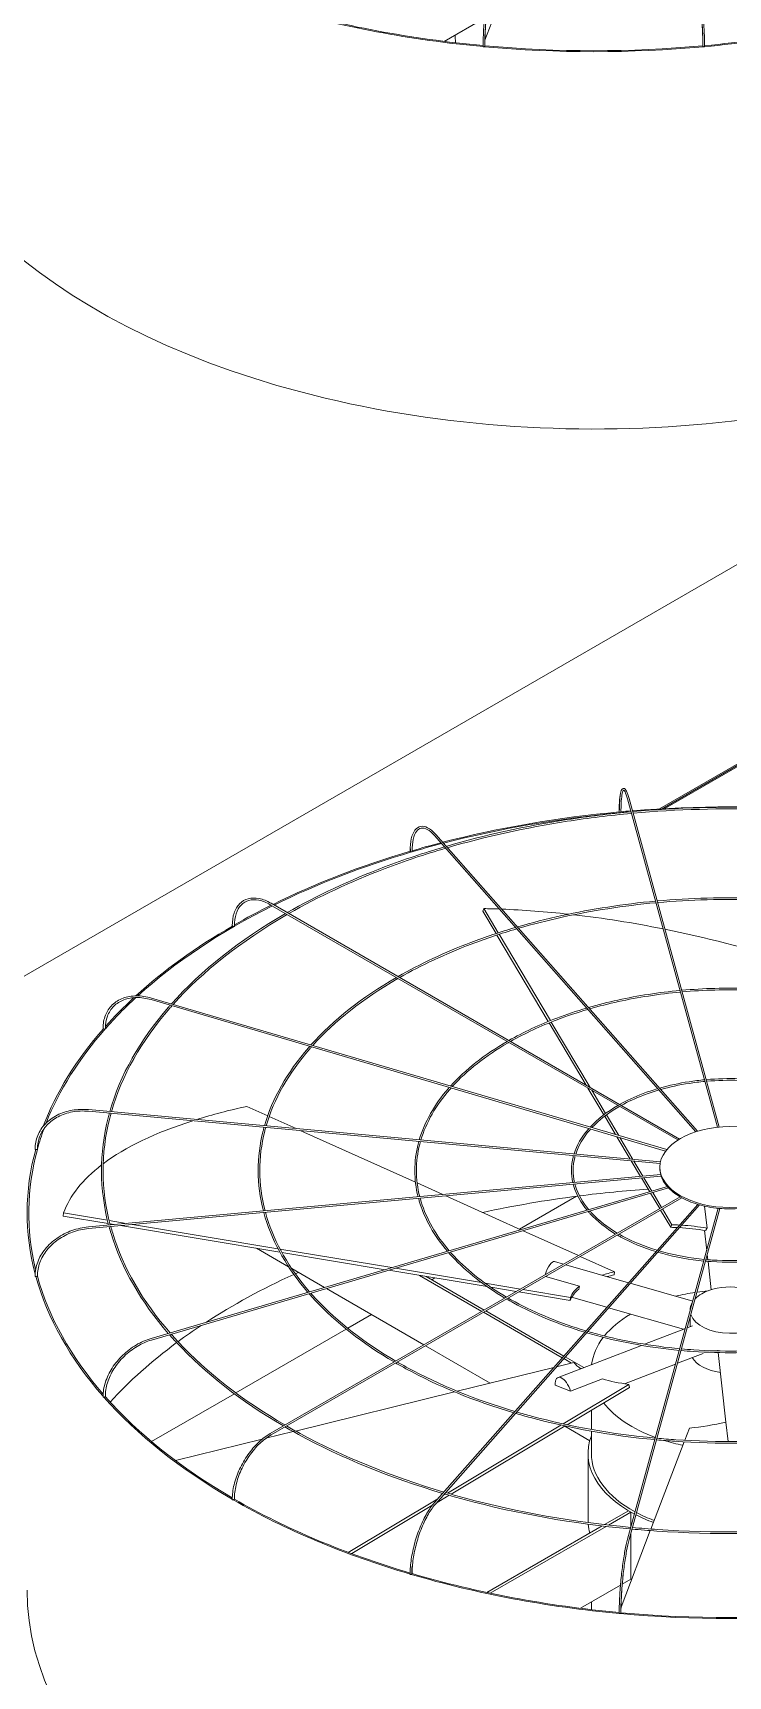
# Model space of a CAD drawing. Header units: millimetres. Extents: x -312439 to 477422, y -331570 to 212570.
# Drawn here: x 396746 to 397005, y 91738 to 92351 of the extents above; entities that cross this region are included whole.
import ezdxf

# ---------------------------------------------------------------- set-up
doc = ezdxf.new("R2010")
doc.units = ezdxf.units.MM

msp = doc.modelspace()

# ---------------------------------------------------------------- linework, layer by layer
at = {"color": 0, "linetype": 'Continuous', "lineweight": 0, "extrusion": (8.40036e-17, 0.816497, 0.57735)}
for p, q in [((397411.537, 92385.317), (396421.978, 91813.994)), ((396925.636, 92376.8), (396914.714, 92348.293)), ((396914.518, 92356.473), (396899.548, 92347.83)), ((396903.646, 92349.209), (396903.646, 92350.196)), ((396914.036, 92346.524), (396913.933, 92346.255)), ((397226.07, 92203.728), (396979.835, 92061.564)), ((397225.975, 92203.173), (396980.796, 92061.619)), ((396981.754, 92061.672), (397225.883, 92202.62)), ((397001.491, 91942.795), (396967.898, 92065.25)), ((397002.11, 91942.854), (396968.489, 92065.412)), ((396895.89, 92051.608), (396993.39, 91941.129)), ((396994.031, 91941.328), (396896.349, 92052.013)), ((396834.657, 92025.828), (396986.689, 91938.052)), ((396834.963, 92026.358), (396987.28, 91938.418)), ((396913.89, 92023.385), (396914.26, 92024.352)), ((396918.852, 92015.044), (396913.89, 92023.385)), ((396914.26, 92024.352), (396919.643, 92015.304)), ((396938.353, 91982.27), (396919.173, 92014.505)), ((396919.964, 92014.764), (396939.115, 91982.578)), ((396982.11, 91933.941), (396790.18, 91990.402)), ((396790.353, 91990.99), (396982.519, 91934.459)), ((396952.495, 91958.501), (396938.67, 91981.737)), ((396939.432, 91982.045), (396953.935, 91957.669)), ((396959.061, 91947.466), (396953.136, 91957.424)), ((396954.576, 91956.592), (396959.715, 91947.955)), ((396980.061, 91929.28), (396766.82, 91948.779)), ((396766.876, 91949.389), (396980.175, 91929.884)), ((396833.7, 91947.104), (396825.942, 91950.596)), ((396844.368, 91942.303), (396834.261, 91946.852)), ((396963.465, 91940.064), (396959.376, 91946.936)), ((396960.03, 91947.426), (396964.611, 91939.727)), ((396888.798, 91922.307), (396846.083, 91941.531)), ((396968.909, 91930.914), (396963.925, 91939.29)), ((396965.071, 91938.953), (396969.909, 91930.823)), ((396972.745, 91924.466), (396969.296, 91930.264)), ((396970.296, 91930.173), (396973.642, 91924.548)), ((396979.958, 91927.446), (396979.958, 91927.946)), ((396766.82, 91905.636), (396980.262, 91925.154)), ((396980.442, 91924.555), (396766.876, 91905.026)), ((396898.985, 91917.721), (396889.448, 91922.014)), ((396976.162, 91918.724), (396973.092, 91923.883)), ((396973.989, 91923.965), (396976.967, 91918.961)), ((396982.749, 91920.662), (396790.18, 91864.013)), ((396983.209, 91920.159), (396790.353, 91863.425)), ((396834.657, 91828.587), (396987.511, 91916.837)), ((396988.13, 91916.488), (396834.963, 91828.057)), ((396928.143, 91904.598), (396900.121, 91917.21)), ((396927.637, 91904.826), (396948.828, 91917.061)), ((396979.899, 91912.443), (396976.485, 91918.181)), ((396977.29, 91918.418), (396980.603, 91912.849)), ((396757.372, 91909.677), (396757.537, 91910.822)), ((396774.227, 91906.871), (396757.372, 91909.677)), ((396757.537, 91910.822), (396773.924, 91908.094)), ((396895.89, 91802.807), (396994.066, 91914.052)), ((396994.717, 91913.864), (396896.349, 91802.402)), ((397001.752, 91912.57), (396967.898, 91789.165)), ((397002.371, 91912.515), (396968.489, 91789.003)), ((396984.043, 91905.478), (396980.212, 91911.916)), ((396980.916, 91912.323), (396984.414, 91906.445)), ((396997.567, 91905.17), (396996.654, 91913.378)), ((396774.58, 91907.985), (396780.935, 91906.927)), ((396776.389, 91906.511), (396774.888, 91906.761)), ((396838.205, 91896.219), (396778.774, 91906.114)), ((396783.32, 91906.53), (396837.523, 91897.505)), ((396949.592, 91894.945), (396929.001, 91904.212)), ((396984.043, 91905.478), (396984.414, 91906.445)), ((396996.623, 91904.298), (396997.448, 91896.882)), ((396841.469, 91890.756), (396829.496, 91897.669)), ((396838.28, 91897.379), (396879.995, 91890.434)), ((396877.45, 91889.685), (396838.974, 91896.091)), ((396940.713, 91892.706), (396944.059, 91891.751)), ((396944.879, 91891.516), (396968.278, 91884.832)), ((396963.064, 91888.881), (396950.28, 91894.635)), ((396997.631, 91895.234), (396997.836, 91893.394)), ((396997.905, 91892.773), (396999.079, 91882.207)), ((396854.843, 91883.035), (396842.661, 91890.068)), ((396915.529, 91883.346), (396878.836, 91889.455)), ((396881.381, 91890.204), (396913.41, 91884.871)), ((396890.351, 91887.538), (396913.557, 91874.14)), ((396914.423, 91874.64), (396892.785, 91887.132)), ((396894.888, 91885.918), (396896.049, 91886.589)), ((396937.31, 91887.147), (396949.932, 91883.541)), ((396962.9, 91887.736), (396963.064, 91888.881)), ((396891.903, 91861.638), (396855.575, 91882.612)), ((396914.754, 91884.647), (396927.951, 91882.45)), ((396926.374, 91881.54), (396916.953, 91883.109)), ((396946.485, 91878.192), (396927.325, 91881.382)), ((396928.901, 91882.292), (396946.65, 91879.337)), ((396946.485, 91878.192), (396946.65, 91879.337)), ((396947.051, 91879.398), (396960.175, 91875.649)), ((396968.931, 91884.645), (396992.262, 91877.98)), ((396863.55, 91867.826), (396872.368, 91872.917)), ((396914.169, 91873.786), (396943.557, 91856.819)), ((396944.142, 91857.482), (396915.035, 91874.286)), ((396960.827, 91875.463), (396988.782, 91867.477)), ((396991.217, 91874.599), (396991.217, 91874.169)), ((396821.831, 91843.739), (396862.981, 91867.497)), ((396974.223, 91861.877), (396989.452, 91867.734)), ((396990.162, 91868.007), (396992.107, 91868.755)), ((396991.217, 91871.854), (396991.217, 91868.413)), ((396916.618, 91847.369), (396892.516, 91861.285)), ((396941.999, 91849.481), (396973.096, 91861.443)), ((396947.907, 91855.077), (396941.427, 91853.48)), ((396944.098, 91856.507), (396946.973, 91854.847)), ((396951.601, 91853.175), (396944.683, 91857.169)), ((396966.702, 91847.139), (396985.819, 91854.492)), ((396986.529, 91854.765), (396996.076, 91858.437)), ((397001.618, 91859.374), (397001.591, 91859.616)), ((397004.566, 91832.859), (397001.687, 91858.76)), ((396940.384, 91853.223), (396904.367, 91844.352)), ((396946.626, 91844.319), (396958.559, 91848.909)), ((396949.608, 91853.325), (396950.562, 91852.775)), ((396790.366, 91825.573), (396821.252, 91843.405)), ((396903.362, 91844.104), (396844.093, 91829.505)), ((396940.93, 91846.588), (396946.626, 91844.319)), ((396943.837, 91832.181), (396968.429, 91846.901)), ((396968.634, 91845.77), (396945.377, 91831.849)), ((396968.634, 91845.77), (396968.429, 91846.901)), ((396954.393, 91830.088), (396954.393, 91837.245)), ((396900.695, 91806.357), (396943.071, 91831.723)), ((396944.607, 91831.387), (396902.108, 91805.949)), ((396953.808, 91825.898), (396944.456, 91831.297)), ((396991.035, 91830.595), (396989.297, 91826.057)), ((397004.567, 91832.859), (397005.374, 91825.593)), ((396831.581, 91826.423), (396799.321, 91818.477)), ((396843.22, 91829.29), (396833.028, 91826.78)), ((396954.393, 91821.156), (396954.393, 91829.466)), ((396989.067, 91825.457), (396976.612, 91792.948)), ((396953.168, 91796.153), (396953.168, 91821.156)), ((396901.389, 91805.518), (396896.536, 91802.614)), ((396898.883, 91805.273), (396899.978, 91805.929)), ((396863.751, 91784.244), (396897.152, 91804.237)), ((396894.963, 91801.672), (396865.043, 91783.763)), ((396968.268, 91799.76), (396959.326, 91794.598)), ((396960.769, 91794.431), (396969.134, 91799.26)), ((396969.134, 91799.26), (396968.268, 91799.76)), ((396969.134, 91799.26), (396969.134, 91793.672)), ((396958.44, 91794.086), (396915.455, 91769.269)), ((396916.722, 91769), (396959.879, 91793.917)), ((396976.383, 91792.351), (396965.461, 91763.844)), ((396969.134, 91791.357), (396969.134, 91774.257)), ((396965.266, 91772.024), (396950.295, 91763.38)), ((396969.134, 91774.257), (396965.931, 91772.408)), ((396954.393, 91764.76), (396954.393, 91765.746)), ((396964.783, 91762.075), (396964.68, 91761.806))]:
    msp.add_line(p, q, dxfattribs=at)
at = {"color": 0, "linetype": 'Continuous', "lineweight": 0}
for centre, major_axis, ratio, start_param, end_param in [((396955.446, 92495.384), (-262.225, 0), 0.5773503, 1.0998851, 1.4125333), ((396955.446, 92495.384), (-261.613, 0), 0.5773503, 1.1000981, 1.4118355), ((396955.446, 92495.384), (-262.225, 0), 0.5773503, 1.7280308, 2.0415976), ((396955.446, 92495.384), (-261.613, 0), 0.5773503, 1.7289191, 2.0406845), ((396955.446, 92354.644), (262.225, 0), 0.5773503, 3.1415927, 5.4977871), ((396955.446, 92349.209), (51.8, 0), 0.5773503, 3.1415927, 3.2048035), ((396914.34, 92346.002), (-0.306, 0), 0.5773503, 0, 3.1415927), ((396955.446, 92495.384), (-262.225, 0), 0.5773503, 1.4139544, 1.727034), ((396914.388, 92346.176), (-0.306, -0.001), 0.5898153, 2.9827557, 3.1415927), ((396955.446, 92495.384), (-261.613, 0), 0.5773503, 1.41439, 1.726367), ((396996.287, 92346.176), (-0.306, 0.001), 0.5898153, 0, 0.1588369), ((396996.335, 92346.002), (-0.306, 0), 0.5773503, 0, 3.1415927), ((397006.193, 91910.935), (-262.225, 0), 0.5773503, 4.5737285, 4.8518651), ((397006.193, 91910.935), (-262.225, 0), 0.5773503, 4.8709744, 5.1337903), ((397006.193, 91910.935), (-261.613, 0), 0.5773503, 4.8702538, 5.1336735), ((396965.088, 92060.442), (0.306, 0), 0.5773503, 3.1415927, 3.7072911), ((396965.135, 92060.267), (0.306, 0.001), 0.5647458, 3.2969897, 4.867786), ((396965.135, 92060.267), (0.306, 0.001), 0.5647458, 4.867786, 6.2831853), ((397006.193, 91910.935), (-261.613, 0), 0.5773503, 4.8601846, 4.8693633), ((397006.193, 91910.935), (-262.225, 0), 0.5773503, 4.8542575, 4.8684283), ((397006.193, 91910.935), (-262.225, 0), 0.5773503, 5.1849758, 5.420347), ((397006.193, 91910.935), (-261.613, 0), 0.5773503, 5.183912, 5.4201653), ((396887.106, 92045.813), (0.306, 0), 0.5773503, 3.1415927, 4.134446), ((396887.245, 92045.656), (0.306, 0.003), 0.5659728, 3.6079382, 5.1787345), ((396887.245, 92045.656), (0.306, 0.003), 0.5659728, 5.1787345, 6.2831853), ((397006.193, 91910.935), (-261.613, 0), 0.5773503, 5.1364588, 5.1836819), ((397006.193, 91910.935), (-262.225, 0), 0.5773503, 5.1365691, 5.1818933), ((397006.193, 91910.935), (-261.613, 0), 0.5773503, 5.4234857, 5.718128), ((397006.193, 91910.935), (-262.225, 0), 0.5773503, 5.4236595, 5.4949761), ((397006.563, 91869.218), (-236.033, 90.421), 0.5343599, 5.2814302, 5.3074736), ((397006.563, 91869.218), (-236.033, 90.421), 0.5343599, 5.1688261, 5.2776752), ((397006.563, 91869.218), (-236.033, 90.421), 0.5343599, 5.0198116, 5.1604272), ((397006.193, 91910.935), (-262.225, 0), 0.5773503, 5.4989549, 5.7196003), ((396820.772, 92017.988), (0.306, 0), 0.5773503, 3.1415927, 4.450555), ((396820.988, 92017.863), (0.306, 0.004), 0.5683066, 3.9193388, 5.4901351), ((396820.988, 92017.863), (0.306, 0.004), 0.5683066, 5.4901351, 6.2831853), ((397006.563, 91869.218), (-236.033, 90.421), 0.5343599, 4.8289255, 5.0170065), ((397006.193, 91910.935), (-261.613, 0), 0.5773503, 5.7230202, 5.8115447), ((397006.193, 91910.935), (-262.225, 0), 0.5773503, 5.7247725, 5.8068149), ((397006.193, 91910.935), (-262.225, 0), 0.5773503, 5.8129334, 6.0685314), ((397006.193, 91910.935), (-261.613, 0), 0.5773503, 5.8119417, 6.0598961), ((396772.577, 91979.689), (0.306, 0), 0.5773503, 3.1415927, 4.7647143), ((396772.849, 91979.609), (0.306, 0.005), 0.5715189, 4.2314546, 5.8022509), ((396772.849, 91979.609), (0.306, 0.005), 0.5715189, 5.8022509, 6.2831853), ((397006.357, 91869.396), (-250.189, 35.961), 0.3284711, 5.5638228, 5.6785471), ((397006.193, 91910.935), (-261.613, 0), 0.5773503, 6.0736106, 6.1250005), ((397006.357, 91869.396), (-250.189, 35.961), 0.3284711, 5.6885713, 5.965771), ((397006.193, 91910.935), (-262.225, 0), 0.5773503, 6.126925, 6.4343205), ((397006.193, 91910.935), (-261.613, 0), 0.5773503, 6.1262297, 6.4235661), ((396747.239, 91934.667), (0.306, 0), 0.5773503, 3.1415927, 5.0788735), ((396747.541, 91934.639), (0.306, 0.006), 0.5752952, 4.5444916, 6.1152879), ((396747.541, 91934.639), (0.306, 0.006), 0.5752952, 6.1152879, 6.2831853), ((397006.357, 91869.396), (-250.189, 35.961), 0.3284711, 5.9728515, 6.2156373), ((397006.085, 91927.446), (-26.126, 0), 0.5773503, 0, 0.1535113), ((397006.085, 91927.446), (-26.126, 0), 0.5773503, 0.160648, 0.4676706), ((397006.193, 91769.695), (-261.613, 0), 0.5773503, 4.9315023, 5.0730373), ((397006.193, 91769.695), (-261.613, 0), 0.5773503, 4.8296672, 4.9289778), ((397006.085, 91927.446), (-26.126, 0), 0.5773503, 0.4748072, 0.7818298), ((397006.085, 91927.446), (-26.126, 0), 0.5773503, 0.7889665, 1.0959891), ((397006.085, 91927.446), (-26.126, 0), 0.5773503, 1.1031258, 1.4101484), ((397006.085, 91927.446), (-26.126, 0), 0.5773503, 1.417285, 1.7243076), ((397006.193, 91868.251), (-56.639, 21.698), 0.5343599, 5.2632147, 5.3074736), ((397006.563, 91869.218), (56.639, -21.698), 0.5343599, 2.113134, 2.1658809), ((397006.193, 91868.251), (-56.639, 21.698), 0.5343599, 5.0728277, 5.2488944), ((397006.563, 91869.218), (56.639, -21.698), 0.5343599, 1.92896, 2.0989228), ((396939.195, 91887.391), (1.518, 5.315), 0.3621096, 0, 1.5955332), ((396747.239, 91887.327), (0.306, 0), 0.5773503, 3.1415927, 5.3930328), ((397006.193, 91910.935), (-262.225, 0), 0.5773503, 0.15775, 0.4689102), ((396747.541, 91887.355), (0.306, 0.006), 0.5792658, 4.8585762, 6.2831853), ((397006.193, 91910.935), (-261.613, 0), 0.5773503, 0.1573017, 0.4645126), ((397006.193, 91769.695), (-261.613, 0), 0.5773503, 5.3840325, 5.5566031), ((397006.193, 91769.695), (-261.613, 0), 0.5773503, 5.3759613, 5.381266), ((397006.357, 91869.396), (-60.036, 8.629), 0.3284711, 5.5638228, 5.6832782), ((397006.193, 91868.251), (-60.036, 8.629), 0.3284711, 5.5638228, 5.6281345), ((397006.193, 91868.251), (-60.036, 8.629), 0.3284711, 5.9809914, 6.2156373), ((397006.357, 91869.396), (-60.036, 8.629), 0.3284711, 5.9787164, 6.2156373), ((397006.193, 91852.287), (-51.8, 0), 0.5773503, 4.9668384, 5.1151413), ((397006.193, 91874.599), (-14.976, 0), 0.5773503, 5.4977871, 5.7722245), ((397006.193, 91852.287), (-51.8, 0), 0.5773503, 4.8725497, 4.9536635), ((397006.193, 91874.599), (-14.976, 0), 0.5773503, 3.6916997, 5.4977871), ((397006.193, 91852.287), (-51.8, 0), 0.5773503, 5.5125312, 5.8454489), ((397006.193, 91874.599), (-14.976, 0), 0.5773503, 5.9253681, 6.3268432), ((397006.193, 91874.599), (-14.976, 0), 0.5773503, 0.1968015, 2.9056449), ((397006.193, 91769.695), (-261.613, 0), 0.5773503, 5.5668053, 5.6187776), ((397006.193, 91769.695), (-261.613, 0), 0.5773503, 5.6218563, 5.7966666), ((397006.193, 91852.287), (-51.8, 0), 0.5773503, 5.864801, 6.2160224), ((397005.987, 91869.383), (-59.674, -10.853), 0.3443205, 0.1772511, 0.3142745), ((397006.193, 91859.691), (-14.976, 0), 0.5773503, 0.3310244, 1.3226651), ((396943.984, 91844.322), (-1.984, 5.159), 0.4527097, 4.5393785, 7.2340672), ((397005.987, 91869.383), (-59.674, -10.853), 0.3443205, 0.5921448, 0.8290657), ((396772.577, 91842.305), (0.306, 0), 0.5773503, 3.1415927, 5.7071921), ((397006.193, 91910.935), (-262.225, 0), 0.5773503, 0.4717795, 0.7837457), ((396772.849, 91842.385), (0.306, 0.005), 0.5830421, 5.1737369, 6.2831853), ((397006.193, 91910.935), (-261.613, 0), 0.5773503, 0.4715588, 0.781436), ((397006.193, 91852.287), (-51.8, 0), 0.5773503, 0.4237953, 1.0021877), ((397005.823, 91869.191), (-56.425, -22.248), 0.5660586, 1.0925617, 1.3294826), ((397006.193, 91821.156), (-53.025, 0), 0.5773503, 6.0678252, 7.1147249), ((397006.193, 91852.287), (-51.8, 0), 0.5773503, 1.0153625, 1.0203014), ((397006.193, 91852.287), (-51.8, 0), 0.5773503, 1.0757224, 1.2236785), ((397006.193, 91821.156), (51.8, 0), 0.5773503, 3.1415927, 3.9574848), ((396820.772, 91804.007), (0.306, 0), 0.5773503, 3.1415927, 6.0213513), ((397006.193, 91910.935), (-262.225, 0), 0.5773503, 0.7858257, 1.0981183), ((396820.988, 91804.132), (0.306, 0.004), 0.5862544, 5.4898935, 6.2831853), ((397006.193, 91910.935), (-261.613, 0), 0.5773503, 0.7858227, 1.096892), ((397006.193, 91821.156), (51.8, 0), 0.5773503, 3.9720631, 4.1329788), ((397006.193, 91796.153), (53.025, 0), 0.5773503, 3.1415927, 3.1671433), ((397006.193, 91796.153), (53.025, 0), 0.5773503, 3.1875095, 3.2970925), ((397006.193, 91821.156), (-53.025, 0), 0.5773503, 0.8456372, 1.0001122), ((396887.106, 91776.181), (-0.306, 0), 0.5773503, 0, 3.1415927), ((397006.193, 91910.935), (-262.225, 0), 0.5773503, 1.0998851, 1.4125333), ((396887.245, 91776.339), (-0.306, -0.003), 0.5885883, 2.6652649, 3.1415927), ((397006.193, 91910.935), (-261.613, 0), 0.5773503, 1.1000981, 1.4118355), ((397006.193, 91770.195), (262.225, 0), 0.5773503, 3.1415927, 5.4977871), ((397006.193, 91796.153), (53.025, 0), 0.5773503, 3.9385413, 3.9453811), ((397006.193, 91764.76), (51.8, 0), 0.5773503, 3.1415927, 3.2048035), ((396965.088, 91761.553), (-0.306, 0), 0.5773503, 0, 3.1415927), ((397006.193, 91910.935), (-262.225, 0), 0.5773503, 1.4139544, 1.727034), ((396965.135, 91761.727), (-0.306, -0.001), 0.5898153, 2.9827557, 3.1415927), ((397006.193, 91910.935), (-261.613, 0), 0.5773503, 1.41439, 1.726367)]:
    msp.add_ellipse(centre, major_axis=major_axis, ratio=ratio, start_param=start_param, end_param=end_param, dxfattribs=at)
msp.add_ellipse((397006.085, 91927.946), major_axis=(26.126, 0), ratio=0.5773503, dxfattribs=at)
for points, knots in [([(396914.034, 92346.002), (396914.034, 92347.705), (396914.086, 92349.595), (396914.287, 92353.566), (396914.437, 92355.646), (396914.82, 92359.795), (396915.053, 92361.862), (396915.581, 92365.785), (396915.875, 92367.64), (396916.496, 92370.956), (396916.823, 92372.417), (396917.151, 92373.614)], [4.712389, 4.712389, 4.712389, 4.712389, 5.0265482, 5.0265482, 5.3407075, 5.3407075, 5.6548668, 5.6548668, 5.969026, 5.969026, 6.2831853, 6.2831853, 6.2831853, 6.2831853]), ([(396917.741, 92373.452), (396917.423, 92372.292), (396917.103, 92370.861), (396916.493, 92367.596), (396916.202, 92365.758), (396915.681, 92361.87), (396915.452, 92359.819), (396915.076, 92355.709), (396914.93, 92353.651), (396914.737, 92349.733), (396914.69, 92347.874), (396914.694, 92346.198), (396914.694, 92346.188), (396914.695, 92346.177)], [0, 0, 0, 0, 0.3152669, 0.3152669, 0.6325349, 0.6325349, 0.949803, 0.949803, 1.267071, 1.267071, 1.584339, 1.584339, 1.5863402, 1.5863402, 1.5863402, 1.5863402]), ([(396992.934, 92373.452), (396993.252, 92372.292), (396993.572, 92370.861), (396994.182, 92367.596), (396994.473, 92365.758), (396994.994, 92361.87), (396995.223, 92359.819), (396995.599, 92355.709), (396995.745, 92353.651), (396995.938, 92349.733), (396995.985, 92347.874), (396995.981, 92346.198), (396995.981, 92346.188), (396995.98, 92346.177)], [6.2831853, 6.2831853, 6.2831853, 6.2831853, 6.5984522, 6.5984522, 6.9157202, 6.9157202, 7.2329883, 7.2329883, 7.5502563, 7.5502563, 7.8675244, 7.8675244, 7.8695255, 7.8695255, 7.8695255, 7.8695255]), ([(396996.641, 92346.002), (396996.641, 92347.705), (396996.589, 92349.595), (396996.388, 92353.566), (396996.238, 92355.646), (396995.855, 92359.795), (396995.622, 92361.862), (396995.094, 92365.785), (396994.8, 92367.64), (396994.179, 92370.956), (396993.853, 92372.417), (396993.524, 92373.614)], [4.712389, 4.712389, 4.712389, 4.712389, 5.0265482, 5.0265482, 5.3407075, 5.3407075, 5.6548668, 5.6548668, 5.969026, 5.969026, 6.2831853, 6.2831853, 6.2831853, 6.2831853]), ([(396914.647, 92346.002), (396914.647, 92347.693), (396914.698, 92349.573), (396914.899, 92353.526), (396915.048, 92355.598), (396915.363, 92359.013), (396915.505, 92360.36), (396915.662, 92361.675)], [4.71238898, 4.71238898, 4.71238898, 4.71238898, 5.02654825, 5.02654825, 5.34070751, 5.34070751, 5.54584713, 5.54584713, 5.54584713, 5.54584713]), ([(396996.028, 92346.002), (396996.028, 92347.693), (396995.977, 92349.573), (396995.777, 92353.526), (396995.627, 92355.598), (396995.312, 92359.013), (396995.17, 92360.36), (396995.013, 92361.675)], [4.71238898, 4.71238898, 4.71238898, 4.71238898, 5.02654825, 5.02654825, 5.34070751, 5.34070751, 5.54584713, 5.54584713, 5.54584713, 5.54584713]), ([(396964.781, 92060.442), (396964.781, 92062.145), (396964.833, 92063.662), (396965.036, 92066.181), (396965.185, 92067.18), (396965.587, 92068.602), (396965.812, 92069.117), (396966.598, 92069.233), (396966.846, 92069.085), (396967.397, 92068.5), (396967.705, 92067.845), (396968.184, 92066.463), (396968.337, 92065.966), (396968.489, 92065.412)], [4.712389, 4.712389, 4.712389, 4.712389, 5.0265482, 5.0265482, 5.3407075, 5.3407075, 5.6548668, 5.6548668, 5.8236028, 5.8236028, 6.1377621, 6.1377621, 6.2831853, 6.2831853, 6.2831853, 6.2831853]), ([(396965.163, 92066.578), (396965.154, 92066.517), (396965.145, 92066.455), (396964.993, 92065.368), (396964.899, 92064.065), (396964.836, 92061.827), (396964.827, 92061.067), (396964.829, 92060.267)], [1.10131175, 1.10131175, 1.10131175, 1.10131175, 1.12076762, 1.12076762, 1.43803566, 1.43803566, 1.5863026, 1.5863026, 1.5863026, 1.5863026]), ([(396967.898, 92065.25), (396967.58, 92066.41), (396967.26, 92067.301), (396966.704, 92068.382), (396966.455, 92068.532), (396966.428, 92068.532), (396966.224, 92068.383), (396965.871, 92067.219), (396965.727, 92066.369), (396965.516, 92064.125), (396965.454, 92062.695), (396965.441, 92060.807), (396965.441, 92060.54), (396965.442, 92060.268)], [0, 0, 0, 0, 0.3152669, 0.3152669, 0.6094726, 0.6094726, 0.9267406, 0.9267406, 1.2208373, 1.2208373, 1.5356304, 1.5356304, 1.5863402, 1.5863402, 1.5863402, 1.5863402]), ([(397042.342, 92060.531), (397034.847, 92061.209), (397027.295, 92061.677), (397003.068, 92062.493), (396986.31, 92062.022), (396969.827, 92060.531)], [5.342386, 5.342386, 5.342386, 5.342386, 5.43953692, 5.43953692, 5.65318828, 5.65318828, 5.65318828, 5.65318828]), ([(396969.208, 92060.475), (396961.201, 92059.738), (396953.26, 92058.761), (396929.833, 92055.135), (396914.672, 92051.787), (396900.265, 92047.576)], [5.65586592, 5.65586592, 5.65586592, 5.65586592, 5.75969853, 5.75969853, 5.96646224, 5.96646224, 5.96646224, 5.96646224]), ([(396969.372, 92059.875), (396961.295, 92059.134), (396953.286, 92058.148), (396929.964, 92054.53), (396914.968, 92051.222), (396900.713, 92047.069)], [5.65539644, 5.65539644, 5.65539644, 5.65539644, 5.76029586, 5.76029586, 5.96514032, 5.96514032, 5.96514032, 5.96514032]), ([(397042.177, 92059.931), (397034.659, 92060.609), (397027.084, 92061.075), (397002.965, 92061.874), (396986.343, 92061.406), (396969.992, 92059.931)], [5.34285963, 5.34285963, 5.34285963, 5.34285963, 5.44045758, 5.44045758, 5.65271466, 5.65271466, 5.65271466, 5.65271466]), ([(396886.8, 92045.813), (396886.8, 92047.528), (396886.951, 92049.077), (396887.547, 92051.703), (396887.992, 92052.781), (396889.173, 92054.366), (396889.922, 92054.872), (396891.562, 92055.157), (396892.421, 92054.983), (396894.235, 92054.063), (396895.199, 92053.277), (396896.223, 92052.154), (396896.286, 92052.084), (396896.349, 92052.013)], [4.712389, 4.712389, 4.712389, 4.712389, 5.0265482, 5.0265482, 5.3407075, 5.3407075, 5.6548668, 5.6548668, 5.9484515, 5.9484515, 6.2626108, 6.2626108, 6.2831853, 6.2831853, 6.2831853, 6.2831853]), ([(396895.89, 92051.608), (396894.976, 92052.643), (396894.068, 92053.409), (396892.385, 92054.331), (396891.619, 92054.488), (396890.278, 92054.253), (396889.68, 92053.859), (396888.653, 92052.46), (396888.237, 92051.455), (396887.685, 92048.952), (396887.545, 92047.461), (396887.551, 92045.754), (396887.551, 92045.706), (396887.552, 92045.658)], [0, 0, 0, 0, 0.3146448, 0.3146448, 0.6289116, 0.6289116, 0.9461796, 0.9461796, 1.2634477, 1.2634477, 1.5772832, 1.5772832, 1.5863402, 1.5863402, 1.5863402, 1.5863402]), ([(396899.616, 92047.386), (396891.943, 92045.125), (396884.485, 92042.62), (396864.253, 92034.932), (396852.076, 92029.224), (396840.998, 92022.874)], [5.96956861, 5.96956861, 5.96956861, 5.96956861, 6.07987049, 6.07987049, 6.27966483, 6.27966483, 6.27966483, 6.27966483]), ([(396900.063, 92046.879), (396892.29, 92044.596), (396884.739, 92042.063), (396864.588, 92034.402), (396852.562, 92028.773), (396841.612, 92022.519)], [5.96825255, 5.96825255, 5.96825255, 5.96825255, 6.08012371, 6.08012371, 6.27780239, 6.27780239, 6.27780239, 6.27780239]), ([(396886.948, 92046.668), (396886.943, 92046.463), (396886.939, 92046.257), (396886.938, 92045.917), (396886.938, 92045.786), (396886.939, 92045.655)], [7.805980691, 7.805980691, 7.805980691, 7.805980691, 7.845140151, 7.845140151, 7.869416781, 7.869416781, 7.869416781, 7.869416781]), ([(396820.465, 92017.988), (396820.465, 92019.713), (396820.702, 92021.308), (396821.635, 92024.087), (396822.334, 92025.271), (396824.132, 92027.091), (396825.231, 92027.727), (396827.699, 92028.379), (396829.065, 92028.396), (396831.93, 92027.827), (396833.429, 92027.239), (396834.937, 92026.373), (396834.95, 92026.366), (396834.963, 92026.358)], [0, 0, 0, 0, 0.3141593, 0.3141593, 0.6283185, 0.6283185, 0.9411039, 0.9411039, 1.2538555, 1.2538555, 1.5680148, 1.5680148, 1.5707963, 1.5707963, 1.5707963, 1.5707963]), ([(396834.657, 92025.828), (396833.219, 92026.658), (396831.788, 92027.218), (396829.088, 92027.753), (396827.822, 92027.728), (396825.57, 92027.115), (396824.584, 92026.527), (396822.961, 92024.834), (396822.325, 92023.725), (396821.48, 92021.078), (396821.272, 92019.54), (396821.294, 92017.867)], [4.712389, 4.712389, 4.712389, 4.712389, 5.029657, 5.029657, 5.3469251, 5.3469251, 5.6641931, 5.6641931, 5.9814611, 5.9814611, 6.2987292, 6.2987292, 6.2987292, 6.2987292]), ([(396978.351, 92027.147), (396972.365, 92026.595), (396966.429, 92025.864), (396948.913, 92023.154), (396937.575, 92020.655), (396926.798, 92017.511)], [5.65618024, 5.65618024, 5.65618024, 5.65618024, 5.75959703, 5.75959703, 5.96555925, 5.96555925, 5.96555925, 5.96555925]), ([(396978.515, 92026.547), (396972.459, 92025.991), (396966.454, 92025.251), (396949.044, 92022.549), (396937.872, 92020.089), (396927.246, 92017.004)], [5.6555551, 5.6555551, 5.6555551, 5.6555551, 5.760393, 5.760393, 5.9637948, 5.9637948, 5.9637948, 5.9637948]), ([(397033.199, 92027.203), (397027.615, 92027.707), (397021.99, 92028.054), (397003.872, 92028.666), (396991.318, 92028.316), (396978.97, 92027.203)], [5.34296141, 5.34296141, 5.34296141, 5.34296141, 5.43938168, 5.43938168, 5.65261288, 5.65261288, 5.65261288, 5.65261288]), ([(397033.034, 92026.603), (397027.427, 92027.106), (397021.778, 92027.453), (397003.769, 92028.048), (396991.351, 92027.7), (396979.135, 92026.603)], [5.34359392, 5.34359392, 5.34359392, 5.34359392, 5.44060854, 5.44060854, 5.65198037, 5.65198037, 5.65198037, 5.65198037]), ([(396926.149, 92017.321), (396920.398, 92015.627), (396914.809, 92013.749), (396899.688, 92008.004), (396890.598, 92003.748), (396882.322, 91999.015)], [5.96969757, 5.96969757, 5.96969757, 5.96969757, 6.07982614, 6.07982614, 6.27841616, 6.27841616, 6.27841616, 6.27841616]), ([(396926.596, 92016.814), (396920.746, 92015.098), (396915.063, 92013.192), (396900.024, 92007.474), (396891.085, 92003.298), (396882.936, 91998.661)], [5.96794353, 5.96794353, 5.96794353, 5.96794353, 6.08016355, 6.08016355, 6.27592849, 6.27592849, 6.27592849, 6.27592849]), ([(396772.27, 91979.689), (396772.27, 91981.422), (396772.57, 91983.072), (396773.745, 91986.041), (396774.622, 91987.36), (396776.863, 91989.527), (396778.226, 91990.375), (396781.297, 91991.516), (396783.004, 91991.81), (396786.593, 91991.823), (396788.474, 91991.542), (396790.353, 91990.99)], [4.712389, 4.712389, 4.712389, 4.712389, 5.0265482, 5.0265482, 5.3407075, 5.3407075, 5.6548668, 5.6548668, 5.969026, 5.969026, 6.2831853, 6.2831853, 6.2831853, 6.2831853]), ([(396790.18, 91990.402), (396788.364, 91990.936), (396786.551, 91991.203), (396783.117, 91991.18), (396781.495, 91990.89), (396778.603, 91989.79), (396777.332, 91988.98), (396775.258, 91986.922), (396774.453, 91985.673), (396773.388, 91982.85), (396773.128, 91981.276), (396773.156, 91979.614)], [0, 0, 0, 0, 0.317268, 0.317268, 0.6345361, 0.6345361, 0.9518041, 0.9518041, 1.2690722, 1.2690722, 1.5863402, 1.5863402, 1.5863402, 1.5863402]), ([(396987.49, 91993.83), (396983.527, 91993.463), (396979.597, 91992.979), (396967.99, 91991.185), (396960.473, 91989.532), (396953.323, 91987.455)], [5.65683386, 5.65683386, 5.65683386, 5.65683386, 5.75939254, 5.75939254, 5.96383461, 5.96383461, 5.96383461, 5.96383461]), ([(396987.655, 91993.23), (396983.622, 91992.859), (396979.622, 91992.366), (396968.121, 91990.579), (396960.77, 91988.967), (396953.771, 91986.948)], [5.65589869, 5.65589869, 5.65589869, 5.65589869, 5.76058509, 5.76058509, 5.96118261, 5.96118261, 5.96118261, 5.96118261]), ([(397024.059, 91993.887), (397020.386, 91994.215), (397016.685, 91994.443), (397004.676, 91994.851), (396996.325, 91994.621), (396988.11, 91993.887)], [5.34408303, 5.34408303, 5.34408303, 5.34408303, 5.43906993, 5.43906993, 5.65149126, 5.65149126, 5.65149126, 5.65149126]), ([(397023.895, 91993.286), (397020.198, 91993.615), (397016.473, 91993.841), (397004.573, 91994.232), (396996.358, 91994.005), (396988.275, 91993.286)], [5.34503474, 5.34503474, 5.34503474, 5.34503474, 5.44090812, 5.44090812, 5.65053954, 5.65053954, 5.65053954, 5.65053954]), ([(396797.32, 91988.301), (396797.095, 91988.046), (396796.871, 91987.791), (396786.031, 91975.321), (396778.633, 91962.167), (396774.798, 91948.665)], [0.31387846, 0.31387846, 0.31387846, 0.31387846, 0.32022171, 0.32022171, 0.6228537, 0.6228537, 0.6228537, 0.6228537]), ([(396797.969, 91988.11), (396797.697, 91987.803), (396797.426, 91987.495), (396786.594, 91975.049), (396779.241, 91961.993), (396775.419, 91948.608)], [0.31209175, 0.31209175, 0.31209175, 0.31209175, 0.31977769, 0.31977769, 0.62202139, 0.62202139, 0.62202139, 0.62202139]), ([(396952.673, 91987.266), (396948.849, 91986.138), (396945.131, 91984.888), (396935.121, 91981.086), (396929.113, 91978.281), (396923.636, 91975.163)], [5.97003164, 5.97003164, 5.97003164, 5.97003164, 6.07973571, 6.07973571, 6.27604568, 6.27604568, 6.27604568, 6.27604568]), ([(396953.121, 91986.759), (396949.196, 91985.609), (396945.385, 91984.331), (396935.456, 91980.555), (396929.601, 91977.83), (396924.251, 91974.808)], [5.96740299, 5.96740299, 5.96740299, 5.96740299, 6.08024114, 6.08024114, 6.27230164, 6.27230164, 6.27230164, 6.27230164]), ([(396849.386, 91972.985), (396849.21, 91972.785), (396849.034, 91972.585), (396840.94, 91963.273), (396835.405, 91953.461), (396832.509, 91943.387)], [0.31368489, 0.31368489, 0.31368489, 0.31368489, 0.32029533, 0.32029533, 0.62093354, 0.62093354, 0.62093354, 0.62093354]), ([(396850.035, 91972.794), (396849.811, 91972.542), (396849.589, 91972.29), (396841.504, 91963.001), (396836.012, 91953.288), (396833.13, 91943.33)], [0.31130083, 0.31130083, 0.31130083, 0.31130083, 0.31970361, 0.31970361, 0.61980435, 0.61980435, 0.61980435, 0.61980435]), ([(396996.63, 91960.513), (396994.69, 91960.331), (396992.765, 91960.093), (396987.068, 91959.215), (396983.371, 91958.409), (396979.848, 91957.399)], [5.65878241, 5.65878241, 5.65878241, 5.65878241, 5.75876753, 5.75876753, 5.95869527, 5.95869527, 5.95869527, 5.95869527]), ([(396996.795, 91959.913), (396994.784, 91959.727), (396992.791, 91959.48), (396987.199, 91958.61), (396983.668, 91957.844), (396980.297, 91956.89)], [5.65692719, 5.65692719, 5.65692719, 5.65692719, 5.76114351, 5.76114351, 5.95335964, 5.95335964, 5.95335964, 5.95335964]), ([(397014.919, 91960.569), (397013.156, 91960.724), (397011.381, 91960.832), (397005.48, 91961.035), (397001.333, 91960.926), (396997.25, 91960.569)], [5.34742678, 5.34742678, 5.34742678, 5.34742678, 5.43812478, 5.43812478, 5.64814751, 5.64814751, 5.64814751, 5.64814751]), ([(397014.755, 91959.969), (397012.968, 91960.123), (397011.169, 91960.23), (397005.377, 91960.417), (397001.365, 91960.31), (396997.415, 91959.969)], [5.34934775, 5.34934775, 5.34934775, 5.34934775, 5.44178794, 5.44178794, 5.64622654, 5.64622654, 5.64622654, 5.64622654]), ([(396901.444, 91957.671), (396901.319, 91957.53), (396901.195, 91957.388), (396895.847, 91951.233), (396892.172, 91944.76), (396890.218, 91938.11)], [0.31344956, 0.31344956, 0.31344956, 0.31344956, 0.32044212, 0.32044212, 0.61727915, 0.61727915, 0.61727915, 0.61727915]), ([(396902.093, 91957.48), (396901.921, 91957.286), (396901.75, 91957.093), (396896.41, 91950.961), (396892.78, 91944.587), (396890.839, 91938.053)], [0.30986952, 0.30986952, 0.30986952, 0.30986952, 0.31955549, 0.31955549, 0.6155298, 0.6155298, 0.6155298, 0.6155298]), ([(396979.198, 91957.21), (396977.3, 91956.649), (396975.453, 91956.028), (396970.553, 91954.167), (396967.629, 91952.813), (396964.951, 91951.309)], [5.97102709, 5.97102709, 5.97102709, 5.97102709, 6.0794509, 6.0794509, 6.26898955, 6.26898955, 6.26898955, 6.26898955]), ([(396979.646, 91956.703), (396977.647, 91956.12), (396975.707, 91955.471), (396970.889, 91953.637), (396968.117, 91952.361), (396965.569, 91950.953)], [5.96578422, 5.96578422, 5.96578422, 5.96578422, 6.08045705, 6.08045705, 6.26142742, 6.26142742, 6.26142742, 6.26142742]), ([(396746.933, 91934.667), (396746.933, 91936.403), (396747.266, 91938.111), (396748.565, 91941.297), (396749.53, 91942.775), (396751.995, 91945.354), (396753.493, 91946.454), (396756.873, 91948.175), (396758.754, 91948.795), (396762.716, 91949.497), (396764.796, 91949.579), (396766.876, 91949.389)], [4.712389, 4.712389, 4.712389, 4.712389, 5.0265482, 5.0265482, 5.3407075, 5.3407075, 5.6548668, 5.6548668, 5.969026, 5.969026, 6.2831853, 6.2831853, 6.2831853, 6.2831853]), ([(396766.82, 91948.779), (396764.805, 91948.963), (396762.79, 91948.881), (396758.967, 91948.193), (396757.158, 91947.587), (396753.927, 91945.916), (396752.505, 91944.852), (396750.186, 91942.373), (396749.289, 91940.959), (396748.104, 91937.921), (396747.817, 91936.297), (396747.848, 91934.645)], [6.2831853, 6.2831853, 6.2831853, 6.2831853, 6.6004533, 6.6004533, 6.9177214, 6.9177214, 7.2349894, 7.2349894, 7.5522575, 7.5522575, 7.8695255, 7.8695255, 7.8695255, 7.8695255]), ([(396774.63, 91948.065), (396774.471, 91947.487), (396774.318, 91946.909), (396770.819, 91933.09), (396770.886, 91919.556), (396774.369, 91906.326)], [0.6273321, 0.6273321, 0.6273321, 0.6273321, 0.64026634, 0.64026634, 0.9362265, 0.9362265, 0.9362265, 0.9362265]), ([(396775.25, 91948.008), (396775.088, 91947.423), (396774.932, 91946.838), (396771.429, 91933.052), (396771.498, 91919.571), (396774.987, 91906.383)], [0.62653255, 0.62653255, 0.62653255, 0.62653255, 0.63973087, 0.63973087, 0.93697289, 0.93697289, 0.93697289, 0.93697289]), ([(396832.34, 91942.788), (396832.215, 91942.336), (396832.095, 91941.884), (396829.483, 91931.56), (396829.514, 91921.469), (396832.074, 91911.603)], [0.62689443, 0.62689443, 0.62689443, 0.62689443, 0.64035432, 0.64035432, 0.93404611, 0.93404611, 0.93404611, 0.93404611]), ([(396832.96, 91942.731), (396832.832, 91942.272), (396832.709, 91941.813), (396830.093, 91931.522), (396830.126, 91921.484), (396832.692, 91911.659)], [0.62582334, 0.62582334, 0.62582334, 0.62582334, 0.63964072, 0.63964072, 0.93502054, 0.93502054, 0.93502054, 0.93502054]), ([(396953.502, 91942.357), (396953.428, 91942.274), (396953.356, 91942.191), (396950.752, 91939.192), (396948.941, 91936.058), (396947.931, 91932.833)], [0.31275087, 0.31275087, 0.31275087, 0.31275087, 0.32087906, 0.32087906, 0.60646372, 0.60646372, 0.60646372, 0.60646372]), ([(396954.152, 91942.166), (396954.03, 91942.031), (396953.911, 91941.896), (396951.318, 91938.921), (396949.551, 91935.886), (396948.555, 91932.776)], [0.30556743, 0.30556743, 0.30556743, 0.30556743, 0.31911145, 0.31911145, 0.60263629, 0.60263629, 0.60263629, 0.60263629]), ([(396890.046, 91937.511), (396889.957, 91937.189), (396889.871, 91936.867), (396888.145, 91930.038), (396888.143, 91923.387), (396889.783, 91916.88)], [0.62618978, 0.62618978, 0.62618978, 0.62618978, 0.64052907, 0.64052907, 0.92987427, 0.92987427, 0.92987427, 0.92987427]), ([(396890.666, 91937.454), (396890.574, 91937.125), (396890.485, 91936.795), (396888.755, 91930), (396888.755, 91923.402), (396890.4, 91916.936)], [0.62457061, 0.62457061, 0.62457061, 0.62457061, 0.6394598, 0.6394598, 0.93127617, 0.93127617, 0.93127617, 0.93127617]), ([(396947.753, 91932.234), (396947.699, 91932.042), (396947.647, 91931.85), (396946.808, 91928.516), (396946.774, 91925.305), (396947.498, 91922.158)], [0.62410482, 0.62410482, 0.62410482, 0.62410482, 0.64104385, 0.64104385, 0.91753144, 0.91753144, 0.91753144, 0.91753144]), ([(396948.373, 91932.177), (396948.316, 91931.978), (396948.262, 91931.778), (396947.418, 91928.478), (396947.386, 91925.319), (396948.114, 91922.214)], [0.62079185, 0.62079185, 0.62079185, 0.62079185, 0.63891194, 0.63891194, 0.91997787, 0.91997787, 0.91997787, 0.91997787]), ([(396947.646, 91921.556), (396947.715, 91921.292), (396947.79, 91921.028), (396948.804, 91917.676), (396950.473, 91914.669), (396952.806, 91911.853)], [0.93516687, 0.93516687, 0.93516687, 0.93516687, 0.95843835, 0.95843835, 1.2316048, 1.2316048, 1.2316048, 1.2316048]), ([(396948.265, 91921.613), (396948.334, 91921.354), (396948.408, 91921.097), (396949.424, 91917.801), (396951.096, 91914.83), (396953.446, 91912.042)], [0.93813971, 0.93813971, 0.93813971, 0.93813971, 0.96156851, 0.96156851, 1.23828559, 1.23828559, 1.23828559, 1.23828559]), ([(396889.939, 91916.279), (396890.062, 91915.82), (396890.193, 91915.362), (396892.271, 91908.531), (396895.789, 91902.326), (396900.74, 91896.537)], [0.93878416, 0.93878416, 0.93878416, 0.93878416, 0.9592157, 0.9592157, 1.24402203, 1.24402203, 1.24402203, 1.24402203]), ([(396890.558, 91916.336), (396890.681, 91915.883), (396890.811, 91915.431), (396892.89, 91908.656), (396896.414, 91902.488), (396901.384, 91896.726)], [0.94031776, 0.94031776, 0.94031776, 0.94031776, 0.96078603, 0.96078603, 1.24747633, 1.24747633, 1.24747633, 1.24747633]), ([(396832.232, 91911.002), (396832.409, 91910.349), (396832.596, 91909.696), (396835.737, 91899.386), (396841.108, 91889.983), (396848.679, 91881.222)], [0.94000678, 0.94000678, 0.94000678, 0.94000678, 0.95947637, 0.95947637, 1.24820492, 1.24820492, 1.24820492, 1.24820492]), ([(396832.852, 91911.059), (396833.028, 91910.411), (396833.215, 91909.765), (396836.357, 91899.512), (396841.733, 91890.146), (396849.325, 91881.412)], [0.94103976, 0.94103976, 0.94103976, 0.94103976, 0.9605244, 0.9605244, 1.25053309, 1.25053309, 1.25053309, 1.25053309]), ([(396953.238, 91911.342), (396953.484, 91911.057), (396953.738, 91910.774), (396956.543, 91907.742), (396959.738, 91905.199), (396963.463, 91902.954)], [1.24820371, 1.24820371, 1.24820371, 1.24820371, 1.27608724, 1.27608724, 1.54927756, 1.54927756, 1.54927756, 1.54927756]), ([(396953.885, 91911.532), (396954.137, 91911.245), (396954.397, 91910.96), (396957.195, 91907.992), (396960.369, 91905.503), (396964.07, 91903.304)], [1.2552022, 1.2552022, 1.2552022, 1.2552022, 1.28394226, 1.28394226, 1.55644282, 1.55644282, 1.55644282, 1.55644282]), ([(396746.933, 91887.327), (396746.933, 91889.064), (396747.265, 91890.828), (396748.559, 91894.238), (396749.52, 91895.884), (396751.973, 91898.899), (396753.464, 91900.267), (396756.832, 91902.598), (396758.707, 91903.56), (396762.662, 91904.983), (396764.74, 91905.446), (396766.82, 91905.636)], [4.712389, 4.712389, 4.712389, 4.712389, 5.0265482, 5.0265482, 5.3407075, 5.3407075, 5.6548668, 5.6548668, 5.969026, 5.969026, 6.2831853, 6.2831853, 6.2831853, 6.2831853]), ([(396766.876, 91905.026), (396764.86, 91904.842), (396762.844, 91904.391), (396759.013, 91903), (396757.199, 91902.061), (396753.955, 91899.791), (396752.526, 91898.46), (396750.195, 91895.542), (396749.294, 91893.955), (396748.104, 91890.687), (396747.817, 91889.007), (396747.848, 91887.361)], [0, 0, 0, 0, 0.317268, 0.317268, 0.6345361, 0.6345361, 0.9518041, 0.9518041, 1.2690722, 1.2690722, 1.5863402, 1.5863402, 1.5863402, 1.5863402]), ([(396774.529, 91905.726), (396774.758, 91904.881), (396775.001, 91904.038), (396779.204, 91890.25), (396786.431, 91877.646), (396796.628, 91865.91)], [0.94070481, 0.94070481, 0.94070481, 0.94070481, 0.95960699, 0.95960699, 1.25038008, 1.25038008, 1.25038008, 1.25038008]), ([(396775.148, 91905.782), (396775.377, 91904.944), (396775.619, 91904.107), (396779.824, 91890.376), (396787.056, 91877.809), (396797.275, 91866.1)], [0.94148414, 0.94148414, 0.94148414, 0.94148414, 0.96039344, 0.96039344, 1.25213605, 1.25213605, 1.25213605, 1.25213605]), ([(396997.066, 91904.225), (396997.171, 91904.499), (396997.311, 91904.777), (396997.512, 91905.088), (396997.539, 91905.129), (396997.567, 91905.17)], [0, 0, 0, 0, 1.7008868, 1.7008868, 1.9577529, 1.9577529, 1.9577529, 1.9577529]), ([(396964.067, 91902.595), (396964.516, 91902.332), (396964.973, 91902.073), (396969.337, 91899.68), (396973.741, 91897.852), (396978.489, 91896.401)], [1.5639266, 1.5639266, 1.5639266, 1.5639266, 1.59638594, 1.59638594, 1.86940636, 1.86940636, 1.86940636, 1.86940636]), ([(396964.679, 91902.948), (396965.124, 91902.691), (396965.577, 91902.438), (396969.894, 91900.104), (396974.246, 91898.321), (396978.934, 91896.906)], [1.5712561, 1.5712561, 1.5712561, 1.5712561, 1.60358263, 1.60358263, 1.87454698, 1.87454698, 1.87454698, 1.87454698]), ([(396901.18, 91896.028), (396901.633, 91895.509), (396902.098, 91894.993), (396907.808, 91888.852), (396914.418, 91883.658), (396922.145, 91879.099)], [1.2523872, 1.2523872, 1.2523872, 1.2523872, 1.27803342, 1.27803342, 1.55997281, 1.55997281, 1.55997281, 1.55997281]), ([(396901.827, 91896.218), (396902.287, 91895.697), (396902.758, 91895.179), (396908.46, 91889.103), (396915.051, 91883.963), (396922.755, 91879.451)], [1.2559207, 1.2559207, 1.2559207, 1.2559207, 1.28197401, 1.28197401, 1.56361702, 1.56361702, 1.56361702, 1.56361702]), ([(396979.134, 91896.207), (396979.756, 91896.022), (396980.384, 91895.845), (396985.882, 91894.354), (396991.06, 91893.422), (396996.358, 91892.911)], [1.88173801, 1.88173801, 1.88173801, 1.88173801, 1.91726722, 1.91726722, 2.19052772, 2.19052772, 2.19052772, 2.19052772]), ([(396979.582, 91896.714), (396980.204, 91896.531), (396980.831, 91896.356), (396986.244, 91894.909), (396991.324, 91894.006), (396996.523, 91893.51)], [1.88697171, 1.88697171, 1.88697171, 1.88697171, 1.922693, 1.922693, 2.19235404, 2.19235404, 2.19235404, 2.19235404]), ([(396996.978, 91892.853), (396997.694, 91892.788), (396998.412, 91892.731), (397004.465, 91892.316), (397009.885, 91892.374), (397015.192, 91892.853)], [2.20116261, 2.20116261, 2.20116261, 2.20116261, 2.23802396, 2.23802396, 2.51122637, 2.51122637, 2.51122637, 2.51122637]), ([(396997.142, 91893.453), (396997.893, 91893.386), (396998.646, 91893.327), (397004.592, 91892.934), (397009.863, 91892.993), (397015.027, 91893.453)], [2.2030547, 2.2030547, 2.2030547, 2.2030547, 2.24193573, 2.24193573, 2.50933428, 2.50933428, 2.50933428, 2.50933428]), ([(396849.122, 91880.714), (396849.782, 91879.961), (396850.458, 91879.212), (396859.072, 91869.961), (396869.1, 91862.117), (396880.831, 91855.246)], [1.25379638, 1.25379638, 1.25379638, 1.25379638, 1.27868669, 1.27868669, 1.5635663, 1.5635663, 1.5635663, 1.5635663]), ([(396849.769, 91880.904), (396850.435, 91880.149), (396851.118, 91879.398), (396859.725, 91870.213), (396869.733, 91862.423), (396881.441, 91855.598)], [1.25615972, 1.25615972, 1.25615972, 1.25615972, 1.28131662, 1.28131662, 1.56600951, 1.56600951, 1.56600951, 1.56600951]), ([(396922.753, 91878.743), (396923.605, 91878.247), (396924.47, 91877.76), (396933.285, 91872.942), (396942.271, 91869.25), (396951.963, 91866.344)], [1.56734097, 1.56734097, 1.56734097, 1.56734097, 1.5981909, 1.5981909, 1.87714164, 1.87714164, 1.87714164, 1.87714164]), ([(396923.365, 91879.096), (396924.214, 91878.606), (396925.075, 91878.124), (396933.842, 91873.367), (396942.776, 91869.72), (396952.409, 91866.85)], [1.57102631, 1.57102631, 1.57102631, 1.57102631, 1.60180119, 1.60180119, 1.87974458, 1.87974458, 1.87974458, 1.87974458]), ([(396949.932, 91883.541), (396949.921, 91883.487), (396949.91, 91883.434), (396949.827, 91883.028), (396949.768, 91882.683), (396949.721, 91882.359)], [52.4705624, 52.4705624, 52.4705624, 52.4705624, 52.7274285, 52.7274285, 54.4283153, 54.4283153, 54.4283153, 54.4283153]), ([(396953.057, 91866.658), (396954.287, 91866.297), (396955.529, 91865.948), (396966.487, 91863.01), (396976.816, 91861.18), (396987.383, 91860.193)], [1.88596498, 1.88596498, 1.88596498, 1.88596498, 1.92135596, 1.92135596, 2.19572889, 2.19572889, 2.19572889, 2.19572889]), ([(396772.27, 91842.305), (396772.27, 91844.038), (396772.57, 91845.852), (396773.732, 91849.473), (396774.595, 91851.278), (396776.8, 91854.707), (396778.141, 91856.331), (396781.172, 91859.24), (396782.861, 91860.526), (396786.426, 91862.636), (396788.301, 91863.46), (396790.18, 91864.013)], [4.712389, 4.712389, 4.712389, 4.712389, 5.0265482, 5.0265482, 5.3407075, 5.3407075, 5.6548668, 5.6548668, 5.969026, 5.969026, 6.2831853, 6.2831853, 6.2831853, 6.2831853]), ([(396790.353, 91863.425), (396788.537, 91862.891), (396786.718, 91862.09), (396783.259, 91860.032), (396781.62, 91858.775), (396778.687, 91855.934), (396777.393, 91854.349), (396775.283, 91851.013), (396774.466, 91849.262), (396773.388, 91845.772), (396773.128, 91844.034), (396773.156, 91842.391)], [6.2831853, 6.2831853, 6.2831853, 6.2831853, 6.6004533, 6.6004533, 6.9177214, 6.9177214, 7.2349894, 7.2349894, 7.5522575, 7.5522575, 7.8695255, 7.8695255, 7.8695255, 7.8695255]), ([(396797.072, 91865.402), (396797.936, 91864.418), (396798.821, 91863.44), (396810.339, 91851.081), (396823.787, 91840.584), (396839.526, 91831.399)], [1.25457919, 1.25457919, 1.25457919, 1.25457919, 1.27901417, 1.27901417, 1.56542833, 1.56542833, 1.56542833, 1.56542833]), ([(396797.72, 91865.593), (396798.59, 91864.606), (396799.481, 91863.626), (396810.992, 91851.332), (396824.421, 91840.89), (396840.138, 91831.751)], [1.25635494, 1.25635494, 1.25635494, 1.25635494, 1.28098769, 1.28098769, 1.56726607, 1.56726607, 1.56726607, 1.56726607]), ([(396952.61, 91866.151), (396953.84, 91865.788), (396955.081, 91865.437), (396966.125, 91862.454), (396976.551, 91860.596), (396987.218, 91859.593)], [1.88333864, 1.88333864, 1.88333864, 1.88333864, 1.91863403, 1.91863403, 2.19480098, 2.19480098, 2.19480098, 2.19480098]), ([(396881.44, 91854.89), (396882.694, 91854.163), (396883.967, 91853.446), (396897.233, 91846.205), (396910.802, 91840.649), (396925.437, 91836.288)], [1.56848817, 1.56848817, 1.56848817, 1.56848817, 1.5987935, 1.5987935, 1.87973748, 1.87973748, 1.87973748, 1.87973748]), ([(396882.052, 91855.244), (396883.303, 91854.522), (396884.572, 91853.811), (396897.79, 91846.63), (396911.307, 91841.119), (396925.884, 91836.794)], [1.57094967, 1.57094967, 1.57094967, 1.57094967, 1.60120298, 1.60120298, 1.88148008, 1.88148008, 1.88148008, 1.88148008]), ([(396987.838, 91859.536), (396989.341, 91859.399), (396990.848, 91859.28), (397002.978, 91858.455), (397013.768, 91858.576), (397024.331, 91859.536)], [2.20014358, 2.20014358, 2.20014358, 2.20014358, 2.23901367, 2.23901367, 2.5122454, 2.5122454, 2.5122454, 2.5122454]), ([(396988.002, 91860.136), (396989.54, 91859.997), (396991.082, 91859.876), (397003.105, 91859.073), (397013.747, 91859.195), (397024.167, 91860.136)], [2.20108803, 2.20108803, 2.20108803, 2.20108803, 2.24097619, 2.24097619, 2.51130095, 2.51130095, 2.51130095, 2.51130095]), ([(396926.085, 91836.096), (396927.923, 91835.554), (396929.778, 91835.03), (396946.368, 91830.555), (396962.042, 91827.77), (396978.079, 91826.276)], [1.8838758, 1.8838758, 1.8838758, 1.8838758, 1.91908947, 1.91908947, 2.1962344, 2.1962344, 2.1962344, 2.1962344]), ([(396926.532, 91836.603), (396928.371, 91836.063), (396930.226, 91835.541), (396946.729, 91831.11), (396962.307, 91828.354), (396978.243, 91826.876)], [1.88562881, 1.88562881, 1.88562881, 1.88562881, 1.92090607, 1.92090607, 2.19685631, 2.19685631, 2.19685631, 2.19685631]), ([(396840.137, 91831.044), (396841.79, 91830.086), (396843.468, 91829.143), (396861.183, 91819.478), (396879.337, 91812.057), (396898.92, 91806.241)], [1.56912341, 1.56912341, 1.56912341, 1.56912341, 1.59909496, 1.59909496, 1.88107719, 1.88107719, 1.88107719, 1.88107719]), ([(396840.749, 91831.397), (396842.398, 91830.445), (396844.073, 91829.508), (396861.74, 91819.904), (396879.842, 91812.528), (396899.367, 91806.747)], [1.57097144, 1.57097144, 1.57097144, 1.57097144, 1.60090305, 1.60090305, 1.88238695, 1.88238695, 1.88238695, 1.88238695]), ([(396820.465, 91804.007), (396820.465, 91805.732), (396820.702, 91807.587), (396821.62, 91811.382), (396822.303, 91813.322), (396824.047, 91817.1), (396825.108, 91818.939), (396827.509, 91822.339), (396828.847, 91823.899), (396831.674, 91826.592), (396833.163, 91827.725), (396834.657, 91828.587)], [0, 0, 0, 0, 0.3141593, 0.3141593, 0.6283185, 0.6283185, 0.9424778, 0.9424778, 1.2566371, 1.2566371, 1.5707963, 1.5707963, 1.5707963, 1.5707963]), ([(396834.963, 91828.057), (396833.526, 91827.227), (396832.083, 91826.128), (396829.336, 91823.501), (396828.033, 91821.973), (396825.7, 91818.643), (396824.67, 91816.842), (396822.99, 91813.147), (396822.339, 91811.255), (396821.48, 91807.572), (396821.272, 91805.782), (396821.294, 91804.136)], [4.712389, 4.712389, 4.712389, 4.712389, 5.029657, 5.029657, 5.3469251, 5.3469251, 5.6641931, 5.6641931, 5.9814611, 5.9814611, 6.2987292, 6.2987292, 6.2987292, 6.2987292]), ([(396978.698, 91826.219), (396980.987, 91826.011), (396983.284, 91825.828), (397001.491, 91824.594), (397017.652, 91824.779), (397033.471, 91826.219)], [2.19980176, 2.19980176, 2.19980176, 2.19980176, 2.23934285, 2.23934285, 2.51258722, 2.51258722, 2.51258722, 2.51258722]), ([(396978.863, 91826.819), (396981.187, 91826.608), (396983.518, 91826.425), (397001.618, 91825.212), (397017.63, 91825.398), (397033.307, 91826.819)], [2.20043103, 2.20043103, 2.20043103, 2.20043103, 2.24065263, 2.24065263, 2.51195795, 2.51195795, 2.51195795, 2.51195795]), ([(396899.568, 91806.049), (396902.012, 91805.329), (396904.478, 91804.634), (396926.611, 91798.666), (396947.536, 91794.955), (396968.942, 91792.97)], [1.88418355, 1.88418355, 1.88418355, 1.88418355, 1.91931715, 1.91931715, 2.19696607, 2.19696607, 2.19696607, 2.19696607]), ([(396900.015, 91806.556), (396902.46, 91805.838), (396904.926, 91805.145), (396926.973, 91799.222), (396947.801, 91795.54), (396969.106, 91793.57)], [1.88549918, 1.88549918, 1.88549918, 1.88549918, 1.92068034, 1.92068034, 2.19743376, 2.19743376, 2.19743376, 2.19743376]), ([(396886.8, 91776.181), (396886.8, 91777.897), (396886.951, 91779.778), (396887.538, 91783.694), (396887.975, 91785.728), (396889.091, 91789.755), (396889.77, 91791.747), (396891.307, 91795.496), (396892.164, 91797.254), (396893.976, 91800.365), (396894.929, 91801.719), (396895.89, 91802.807)], [4.712389, 4.712389, 4.712389, 4.712389, 5.0265482, 5.0265482, 5.3407075, 5.3407075, 5.6548668, 5.6548668, 5.969026, 5.969026, 6.2831853, 6.2831853, 6.2831853, 6.2831853]), ([(396896.349, 91802.402), (396895.435, 91801.366), (396894.515, 91800.062), (396892.754, 91797.036), (396891.914, 91795.311), (396890.409, 91791.625), (396889.744, 91789.664), (396888.657, 91785.704), (396888.235, 91783.706), (396887.676, 91779.874), (396887.539, 91778.041), (396887.551, 91776.37), (396887.551, 91776.356), (396887.552, 91776.341)], [0, 0, 0, 0, 0.3146448, 0.3146448, 0.6317673, 0.6317673, 0.9490354, 0.9490354, 1.2663034, 1.2663034, 1.5835715, 1.5835715, 1.5863402, 1.5863402, 1.5863402, 1.5863402]), ([(396969.561, 91792.914), (396972.636, 91792.633), (396975.72, 91792.389), (397000.003, 91790.745), (397021.533, 91790.993), (397042.608, 91792.914)], [2.19964371, 2.19964371, 2.19964371, 2.19964371, 2.23950729, 2.23950729, 2.51274527, 2.51274527, 2.51274527, 2.51274527]), ([(396969.726, 91793.514), (396972.835, 91793.231), (396975.955, 91792.985), (397000.13, 91791.363), (397021.511, 91791.612), (397042.443, 91793.514)], [2.20011555, 2.20011555, 2.20011555, 2.20011555, 2.24049017, 2.24049017, 2.51227343, 2.51227343, 2.51227343, 2.51227343]), ([(396964.781, 91761.553), (396964.781, 91763.256), (396964.833, 91765.146), (396965.034, 91769.117), (396965.184, 91771.197), (396965.567, 91775.345), (396965.801, 91777.413), (396966.328, 91781.336), (396966.622, 91783.19), (396967.243, 91786.507), (396967.57, 91787.968), (396967.898, 91789.165)], [4.712389, 4.712389, 4.712389, 4.712389, 5.0265482, 5.0265482, 5.3407075, 5.3407075, 5.6548668, 5.6548668, 5.969026, 5.969026, 6.2831853, 6.2831853, 6.2831853, 6.2831853]), ([(396968.489, 91789.003), (396968.17, 91787.843), (396967.85, 91786.412), (396967.24, 91783.146), (396966.949, 91781.309), (396966.429, 91777.42), (396966.199, 91775.37), (396965.823, 91771.26), (396965.677, 91769.202), (396965.484, 91765.284), (396965.437, 91763.425), (396965.442, 91761.749), (396965.442, 91761.739), (396965.442, 91761.728)], [0, 0, 0, 0, 0.3152669, 0.3152669, 0.6325349, 0.6325349, 0.949803, 0.949803, 1.267071, 1.267071, 1.584339, 1.584339, 1.5863402, 1.5863402, 1.5863402, 1.5863402]), ([(396965.394, 91761.553), (396965.394, 91763.244), (396965.445, 91765.124), (396965.646, 91769.077), (396965.795, 91771.149), (396966.11, 91774.564), (396966.252, 91775.91), (396966.409, 91777.226)], [4.71238898, 4.71238898, 4.71238898, 4.71238898, 5.02654825, 5.02654825, 5.34070751, 5.34070751, 5.54584713, 5.54584713, 5.54584713, 5.54584713])]:
    msp.add_open_spline(points, degree=3, knots=knots, dxfattribs=at)
for points in [[(396840.385, 92022.521), (396823.288, 92012.646), (396808.855, 92001.231), (396797.77, 91988.808)], [(396840.72, 92022.007), (396823.757, 92012.214), (396809.435, 92000.905), (396798.42, 91988.616)], [(396840.998, 92022.167), (396840.905, 92022.114), (396840.812, 92022.06), (396840.72, 92022.007)], [(396881.708, 91998.663), (396868.937, 91991.287), (396858.145, 91982.766), (396849.836, 91973.491)], [(396882.033, 91998.143), (396869.401, 91990.85), (396858.722, 91982.438), (396850.488, 91973.299)], [(396882.321, 91998.309), (396882.225, 91998.254), (396882.129, 91998.199), (396882.033, 91998.143)], [(396923.021, 91974.811), (396914.576, 91969.933), (396907.425, 91964.304), (396901.895, 91958.176)], [(396923.346, 91974.291), (396915.041, 91969.496), (396908.003, 91963.976), (396902.548, 91957.984)], [(396923.634, 91974.457), (396923.538, 91974.402), (396923.442, 91974.346), (396923.346, 91974.291)], [(396964.334, 91950.958), (396960.215, 91948.578), (396956.706, 91945.841), (396953.957, 91942.861)], [(396964.66, 91950.439), (396960.681, 91948.142), (396957.286, 91945.514), (396954.614, 91942.668)], [(396964.948, 91950.604), (396964.851, 91950.549), (396964.755, 91950.494), (396964.66, 91950.439)], [(396887.413, 91776.181), (396887.413, 91777.122), (396887.459, 91778.116), (396887.55, 91779.148)]]:
    msp.add_open_spline(points, degree=3, dxfattribs=at)

doc.saveas('drawing.dxf')
